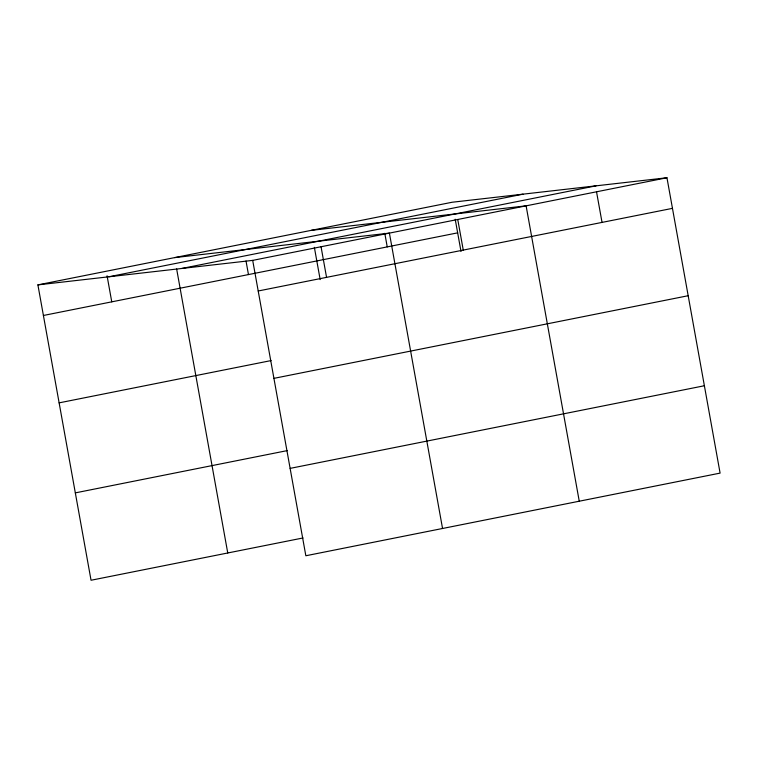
<?xml version="1.0" encoding="UTF-8"?>
<svg xmlns="http://www.w3.org/2000/svg" width="758" height="758" viewBox="0 0 758 758"><rect width="100%" height="100%" fill="white"/><g stroke="black" fill="none" stroke-linecap="round" stroke-linejoin="round"><path stroke-width="1.14" d="M37.9 284.885L452.156 202.244L666.955 177.751L720.1 473.115L305.844 555.756L252.698 260.382L37.9 284.885L91.045 580.249L303.048 537.962M108.782 276.793L523.039 194.162M181.816 268.465L596.072 185.833M252.698 260.382L666.955 177.751M43.405 315.48L457.661 232.848M258.213 290.987L672.46 208.355M59.124 402.858L271.137 360.571M273.932 378.356L688.179 295.724M75.326 492.88L287.329 450.593M290.125 468.378L704.381 385.746M311.311 230.347L526.109 205.844L579.254 501.218M174.605 257.616L389.404 233.113L442.549 528.487M596.527 191.793L602.041 222.397M457.756 219.479L463.261 250.083M455.207 219.252L461.016 251.495M384.789 233.293L387.234 246.9M321.051 246.748L326.556 277.352M314.362 247.345L320.17 279.588M246.018 260.979L248.463 274.586M176.642 268.948L227.751 552.98M107.067 275.779L111.758 301.845"/></g></svg>
